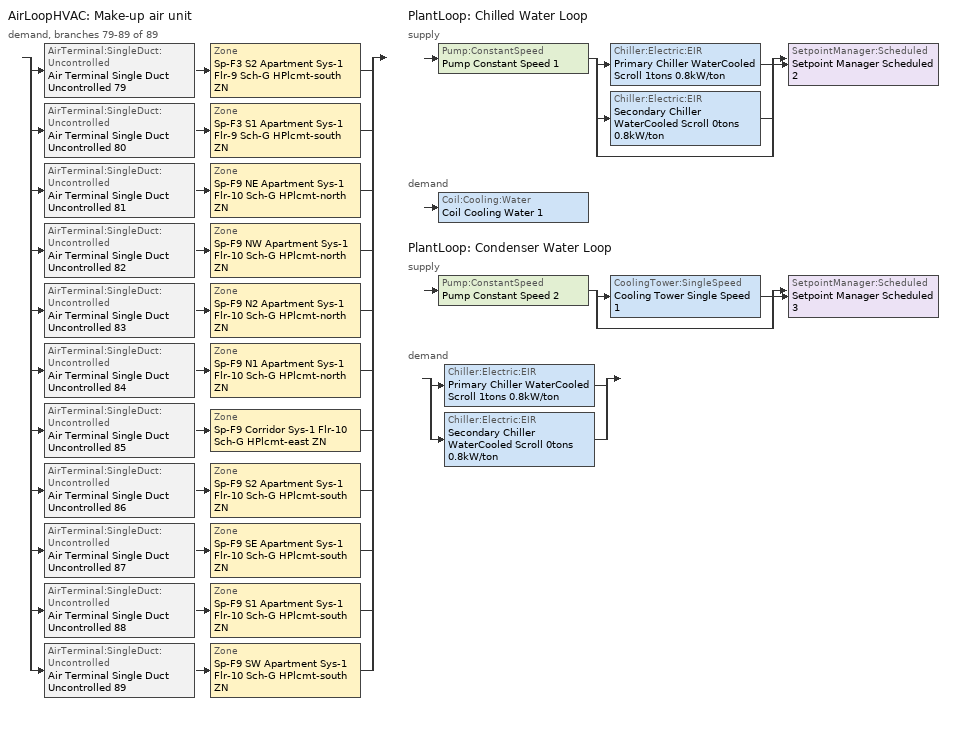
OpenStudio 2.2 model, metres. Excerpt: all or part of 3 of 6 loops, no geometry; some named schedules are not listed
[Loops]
AirLoopHVAC 'Make-up air unit'
 demand, branches 79-89 of 89: split
  | AirTerminal:SingleDuct:Uncontrolled 'Air Terminal Single Duct Uncontrolled 79' > Zone 'Sp-F3 S2 Apartment Sys-1 Flr-9 Sch-G HPlcmt-south ZN'
  | AirTerminal:SingleDuct:Uncontrolled 'Air Terminal Single Duct Uncontrolled 80' > Zone 'Sp-F3 S1 Apartment Sys-1 Flr-9 Sch-G HPlcmt-south ZN'
  | AirTerminal:SingleDuct:Uncontrolled 'Air Terminal Single Duct Uncontrolled 81' > Zone 'Sp-F9 NE Apartment Sys-1 Flr-10 Sch-G HPlcmt-north ZN'
  | AirTerminal:SingleDuct:Uncontrolled 'Air Terminal Single Duct Uncontrolled 82' > Zone 'Sp-F9 NW Apartment Sys-1 Flr-10 Sch-G HPlcmt-north ZN'
  | AirTerminal:SingleDuct:Uncontrolled 'Air Terminal Single Duct Uncontrolled 83' > Zone 'Sp-F9 N2 Apartment Sys-1 Flr-10 Sch-G HPlcmt-north ZN'
  | AirTerminal:SingleDuct:Uncontrolled 'Air Terminal Single Duct Uncontrolled 84' > Zone 'Sp-F9 N1 Apartment Sys-1 Flr-10 Sch-G HPlcmt-north ZN'
  | AirTerminal:SingleDuct:Uncontrolled 'Air Terminal Single Duct Uncontrolled 85' > Zone 'Sp-F9 Corridor Sys-1 Flr-10 Sch-G HPlcmt-east ZN'
  | AirTerminal:SingleDuct:Uncontrolled 'Air Terminal Single Duct Uncontrolled 86' > Zone 'Sp-F9 S2 Apartment Sys-1 Flr-10 Sch-G HPlcmt-south ZN'
  | AirTerminal:SingleDuct:Uncontrolled 'Air Terminal Single Duct Uncontrolled 87' > Zone 'Sp-F9 SE Apartment Sys-1 Flr-10 Sch-G HPlcmt-south ZN'
  | AirTerminal:SingleDuct:Uncontrolled 'Air Terminal Single Duct Uncontrolled 88' > Zone 'Sp-F9 S1 Apartment Sys-1 Flr-10 Sch-G HPlcmt-south ZN'
  | AirTerminal:SingleDuct:Uncontrolled 'Air Terminal Single Duct Uncontrolled 89' > Zone 'Sp-F9 SW Apartment Sys-1 Flr-10 Sch-G HPlcmt-south ZN'
PlantLoop 'Chilled Water Loop'
 supply: Pump:ConstantSpeed 'Pump Constant Speed 1' > split
  | Chiller:Electric:EIR 'Primary Chiller WaterCooled Scroll 1tons 0.8kW/ton'
  | Chiller:Electric:EIR 'Secondary Chiller WaterCooled Scroll 0tons 0.8kW/ton'
  | bypass
  join > SetpointManager:Scheduled 'Setpoint Manager Scheduled 2'
 demand: Coil:Cooling:Water 'Coil Cooling Water 1'
PlantLoop 'Condenser Water Loop'
 supply: Pump:ConstantSpeed 'Pump Constant Speed 2' > split
  | CoolingTower:SingleSpeed 'Cooling Tower Single Speed 1'
  | bypass
  join > SetpointManager:Scheduled 'Setpoint Manager Scheduled 3'
 demand: split
  | Chiller:Electric:EIR 'Primary Chiller WaterCooled Scroll 1tons 0.8kW/ton'
  | Chiller:Electric:EIR 'Secondary Chiller WaterCooled Scroll 0tons 0.8kW/ton'
[Sizing:Zone] Zone Cooling Design Supply Air Temperature Input Method=SupplyAirTemperature; Zone Cooling Design Supply Air Temperature {C}=13; Zone Cooling Design Supply Air Temperature Difference {deltaC}=11.11; Zone Heating Design Supply Air Temperature Input Method=SupplyAirTemperature; Zone Heating Design Supply Air Temperature {C}=43; Zone Heating Design Supply Air Temperature Difference {deltaC}=11.11; Zone Cooling Design Supply Air Humidity Ratio {kg-H2O/kg-air}=0.0085; Zone Heating Design Supply Air Humidity Ratio {kg-H2O/kg-air}=0.008; Zone Heating Sizing Factor=1.3; Zone Cooling Sizing Factor=1.1; Cooling Design Air Flow Method=DesignDay; Heating Design Air Flow Method=DesignDay; Account for Dedicated Outdoor Air System=No; Dedicated Outdoor Air System Control Strategy=NeutralSupplyAir; Dedicated Outdoor Air Low Setpoint Temperature for Design {C}=autosize; Dedicated Outdoor Air High Setpoint Temperature for Design {C}=autosize
Sp-F3 S2 Apartment Sys-1 Flr-9 Sch-G HPlcmt-south ZN; Sp-F3 S1 Apartment Sys-1 Flr-9 Sch-G HPlcmt-south ZN; Sp-F9 NE Apartment Sys-1 Flr-10 Sch-G HPlcmt-north ZN; Sp-F9 NW Apartment Sys-1 Flr-10 Sch-G HPlcmt-north ZN; Sp-F9 N2 Apartment Sys-1 Flr-10 Sch-G HPlcmt-north ZN; Sp-F9 N1 Apartment Sys-1 Flr-10 Sch-G HPlcmt-north ZN; Sp-F9 Corridor Sys-1 Flr-10 Sch-G HPlcmt-east ZN; Sp-F9 S2 Apartment Sys-1 Flr-10 Sch-G HPlcmt-south ZN; Sp-F9 SE Apartment Sys-1 Flr-10 Sch-G HPlcmt-south ZN; Sp-F9 S1 Apartment Sys-1 Flr-10 Sch-G HPlcmt-south ZN; Sp-F9 SW Apartment Sys-1 Flr-10 Sch-G HPlcmt-south ZN
[Zone equipment]
Sp-F3 S2 Apartment Sys-1 Flr-9 Sch-G HPlcmt-south ZN: Sp-F3 S2 Apartment Sys-1 Flr-9 Sch-G HPlcmt-south ZN PTAC, Zone HVAC Baseboard Convective Water 79, Air Terminal Single Duct Uncontrolled 79
Sp-F3 S1 Apartment Sys-1 Flr-9 Sch-G HPlcmt-south ZN: Sp-F3 S1 Apartment Sys-1 Flr-9 Sch-G HPlcmt-south ZN PTAC, Zone HVAC Baseboard Convective Water 80, Air Terminal Single Duct Uncontrolled 80
Sp-F9 NE Apartment Sys-1 Flr-10 Sch-G HPlcmt-north ZN: Sp-F9 NE Apartment Sys-1 Flr-10 Sch-G HPlcmt-north ZN PTAC, Zone HVAC Baseboard Convective Water 81, Air Terminal Single Duct Uncontrolled 81
Sp-F9 NW Apartment Sys-1 Flr-10 Sch-G HPlcmt-north ZN: Sp-F9 NW Apartment Sys-1 Flr-10 Sch-G HPlcmt-north ZN PTAC, Zone HVAC Baseboard Convective Water 82, Air Terminal Single Duct Uncontrolled 82
Sp-F9 N2 Apartment Sys-1 Flr-10 Sch-G HPlcmt-north ZN: Sp-F9 N2 Apartment Sys-1 Flr-10 Sch-G HPlcmt-north ZN PTAC, Zone HVAC Baseboard Convective Water 83, Air Terminal Single Duct Uncontrolled 83
Sp-F9 N1 Apartment Sys-1 Flr-10 Sch-G HPlcmt-north ZN: Sp-F9 N1 Apartment Sys-1 Flr-10 Sch-G HPlcmt-north ZN PTAC, Zone HVAC Baseboard Convective Water 84, Air Terminal Single Duct Uncontrolled 84
Sp-F9 Corridor Sys-1 Flr-10 Sch-G HPlcmt-east ZN: Sp-F9 Corridor Sys-1 Flr-10 Sch-G HPlcmt-east ZN PTAC, Zone HVAC Baseboard Convective Water 85, Air Terminal Single Duct Uncontrolled 85
Sp-F9 S2 Apartment Sys-1 Flr-10 Sch-G HPlcmt-south ZN: Sp-F9 S2 Apartment Sys-1 Flr-10 Sch-G HPlcmt-south ZN PTAC, Zone HVAC Baseboard Convective Water 86, Air Terminal Single Duct Uncontrolled 86
Sp-F9 SE Apartment Sys-1 Flr-10 Sch-G HPlcmt-south ZN: Sp-F9 SE Apartment Sys-1 Flr-10 Sch-G HPlcmt-south ZN PTAC, Zone HVAC Baseboard Convective Water 87, Air Terminal Single Duct Uncontrolled 87
Sp-F9 S1 Apartment Sys-1 Flr-10 Sch-G HPlcmt-south ZN: Sp-F9 S1 Apartment Sys-1 Flr-10 Sch-G HPlcmt-south ZN PTAC, Zone HVAC Baseboard Convective Water 88, Air Terminal Single Duct Uncontrolled 88
Sp-F9 SW Apartment Sys-1 Flr-10 Sch-G HPlcmt-south ZN: Sp-F9 SW Apartment Sys-1 Flr-10 Sch-G HPlcmt-south ZN PTAC, Zone HVAC Baseboard Convective Water 89, Air Terminal Single Duct Uncontrolled 89
[PlantLoop] Glycol Concentration=0; Plant Loop Volume {m3}=Autocalculate; Load Distribution Scheme=Optimal
Chilled Water Loop; Condenser Water Loop
[Sizing:Plant] Loop Design Temperature Difference {deltaC}=6; Sizing Option=NonCoincident; Zone Timesteps in Averaging Window=1; Coincident Sizing Factor Mode=None
Name | Loop Type | Design Loop Exit Temperature {C}
Chilled Water Loop | Cooling | 7
Condenser Water Loop | Condenser | 29
[Fan:ConstantVolume] Availability Schedule=Always On Discrete; Fan Efficiency=0.39975; Pressure Rise {Pa}=640; Maximum Flow Rate {m3/s}=AutoSize; Motor Efficiency=0.615
Fan Constant Volume 80; Fan Constant Volume 81; Fan Constant Volume 82; Fan Constant Volume 83; Fan Constant Volume 84; Fan Constant Volume 85; Fan Constant Volume 86; Fan Constant Volume 87; Fan Constant Volume 88; Fan Constant Volume 89; Fan Constant Volume 90
[Coil:Cooling:DX:SingleSpeed] Availability Schedule=Always On Discrete; Rated Total Cooling Capacity {W}=autosize; Rated Sensible Heat Ratio=autosize; Rated Air Flow Rate {m3/s}=autosize; Rated Evaporator Fan Power Per Volume Flow Rate {W/(m3/s)}=773.3; Condenser Type=AirCooled; Evaporative Condenser Effectiveness=0; Evaporative Condenser Air Flow Rate {m3/s}=Autosize; Evaporative Condenser Pump Rated Power Consumption {W}=Autosize; Crankcase Heater Capacity {W}=0; Maximum Outdoor Dry-Bulb Temperature for Crankcase Heater Operation {C}=0; Basin Heater Capacity {W/K}=0; Basin Heater Setpoint Temperature {C}=10
Name | Rated COP {W/W} | Total Cooling Capacity Function of Temperature Curve | Total Cooling Capacity Function of Flow Fraction Curve | Energy Input Ratio Function of Temperature Curve | Energy Input Ratio Function of Flow Fraction Curve | Part Load Fraction Correlation Curve
Coil Cooling DX Single Speed 80 9kBtu/hr 10.6EER | 3.58974 | DXCOOL-NECB2011-REF-CAPFT 78 | DXCOOL-NECB2011-REF-CAPFFLOW 78 | DXCOOL-NECB2011-REF-COOLEIRFT 78 | DXCOOL-NECB2011-REF-COOLEIRFFLOW 78 | DXCOOL-NECB2011-REF-COOLPLFFPLR 78
Coil Cooling DX Single Speed 81 9kBtu/hr 10.6EER | 3.59513 | DXCOOL-NECB2011-REF-CAPFT 79 | DXCOOL-NECB2011-REF-CAPFFLOW 79 | DXCOOL-NECB2011-REF-COOLEIRFT 79 | DXCOOL-NECB2011-REF-COOLEIRFFLOW 79 | DXCOOL-NECB2011-REF-COOLPLFFPLR 79
Coil Cooling DX Single Speed 82 8kBtu/hr 10.9EER | 3.69104 | DXCOOL-NECB2011-REF-CAPFT 80 | DXCOOL-NECB2011-REF-CAPFFLOW 80 | DXCOOL-NECB2011-REF-COOLEIRFT 80 | DXCOOL-NECB2011-REF-COOLEIRFFLOW 80 | DXCOOL-NECB2011-REF-COOLPLFFPLR 80
Coil Cooling DX Single Speed 83 9kBtu/hr 10.6EER | 3.59139 | DXCOOL-NECB2011-REF-CAPFT 81 | DXCOOL-NECB2011-REF-CAPFFLOW 81 | DXCOOL-NECB2011-REF-COOLEIRFT 81 | DXCOOL-NECB2011-REF-COOLEIRFFLOW 81 | DXCOOL-NECB2011-REF-COOLPLFFPLR 81
Coil Cooling DX Single Speed 84 5kBtu/hr 11.0EER | 3.7256 | DXCOOL-NECB2011-REF-CAPFT 82 | DXCOOL-NECB2011-REF-CAPFFLOW 82 | DXCOOL-NECB2011-REF-COOLEIRFT 82 | DXCOOL-NECB2011-REF-COOLEIRFFLOW 82 | DXCOOL-NECB2011-REF-COOLPLFFPLR 82
Coil Cooling DX Single Speed 85 5kBtu/hr 11.0EER | 3.72568 | DXCOOL-NECB2011-REF-CAPFT 83 | DXCOOL-NECB2011-REF-CAPFFLOW 83 | DXCOOL-NECB2011-REF-COOLEIRFT 83 | DXCOOL-NECB2011-REF-COOLEIRFFLOW 83 | DXCOOL-NECB2011-REF-COOLPLFFPLR 83
Coil Cooling DX Single Speed 86 6kBtu/hr 11.0EER | 3.72641 | DXCOOL-NECB2011-REF-CAPFT 84 | DXCOOL-NECB2011-REF-CAPFFLOW 84 | DXCOOL-NECB2011-REF-COOLEIRFT 84 | DXCOOL-NECB2011-REF-COOLEIRFFLOW 84 | DXCOOL-NECB2011-REF-COOLPLFFPLR 84
Coil Cooling DX Single Speed 87 9kBtu/hr 10.6EER | 3.58279 | DXCOOL-NECB2011-REF-CAPFT 85 | DXCOOL-NECB2011-REF-CAPFFLOW 85 | DXCOOL-NECB2011-REF-COOLEIRFT 85 | DXCOOL-NECB2011-REF-COOLEIRFFLOW 85 | DXCOOL-NECB2011-REF-COOLPLFFPLR 85
Coil Cooling DX Single Speed 88 11kBtu/hr 10.1EER | 3.42158 | DXCOOL-NECB2011-REF-CAPFT 86 | DXCOOL-NECB2011-REF-CAPFFLOW 86 | DXCOOL-NECB2011-REF-COOLEIRFT 86 | DXCOOL-NECB2011-REF-COOLEIRFFLOW 86 | DXCOOL-NECB2011-REF-COOLPLFFPLR 86
Coil Cooling DX Single Speed 89 9kBtu/hr 10.6EER | 3.58807 | DXCOOL-NECB2011-REF-CAPFT 87 | DXCOOL-NECB2011-REF-CAPFFLOW 87 | DXCOOL-NECB2011-REF-COOLEIRFT 87 | DXCOOL-NECB2011-REF-COOLEIRFFLOW 87 | DXCOOL-NECB2011-REF-COOLPLFFPLR 87
Coil Cooling DX Single Speed 90 12kBtu/hr 10.0EER | 3.40546 | DXCOOL-NECB2011-REF-CAPFT 89 | DXCOOL-NECB2011-REF-CAPFFLOW 89 | DXCOOL-NECB2011-REF-COOLEIRFT 89 | DXCOOL-NECB2011-REF-COOLEIRFFLOW 89 | DXCOOL-NECB2011-REF-COOLPLFFPLR 89
[Controller:WaterCoil]
Controller Water Coil 2: Water Coil=Coil Cooling Water 1; Action=Reverse; Minimum Actuated Flow {m3/s}=0
[SetpointManager:Scheduled] Control Variable=Temperature
Name | Schedule
Setpoint Manager Scheduled 2 | CHW Temp
Setpoint Manager Scheduled 3 | CW Temp
[Coil:Heating:Electric] Availability Schedule=ON_OFF_ALWAYS_OFF
Coil Heating Electric 79; Coil Heating Electric 80; Coil Heating Electric 81; Coil Heating Electric 82; Coil Heating Electric 83; Coil Heating Electric 84; Coil Heating Electric 85; Coil Heating Electric 86; Coil Heating Electric 87; Coil Heating Electric 88; Coil Heating Electric 89
[ZoneHVAC:PackagedTerminalAirConditioner] Availability Schedule=Always On Discrete; Supply Air Flow Rate During Cooling Operation {m3/s}=Autosize; Supply Air Flow Rate During Heating Operation {m3/s}=Autosize; Supply Air Flow Rate When No Cooling or Heating is Needed {m3/s}=Autosize; Outdoor Air Flow Rate During Cooling Operation {m3/s}=Autosize; Outdoor Air Flow Rate During Heating Operation {m3/s}=Autosize; Outdoor Air Flow Rate When No Cooling or Heating is Needed {m3/s}=Autosize; Fan Placement=DrawThrough
Name | Supply Air Fan | Heating Coil | Cooling Coil
Sp-F3 S2 Apartment Sys-1 Flr-9 Sch-G HPlcmt-south ZN PTAC | Fan Constant Volume 80 | Coil Heating Electric 79 | Coil Cooling DX Single Speed 80 9kBtu/hr 10.6EER
Sp-F3 S1 Apartment Sys-1 Flr-9 Sch-G HPlcmt-south ZN PTAC | Fan Constant Volume 81 | Coil Heating Electric 80 | Coil Cooling DX Single Speed 81 9kBtu/hr 10.6EER
Sp-F9 NE Apartment Sys-1 Flr-10 Sch-G HPlcmt-north ZN PTAC | Fan Constant Volume 82 | Coil Heating Electric 81 | Coil Cooling DX Single Speed 82 8kBtu/hr 10.9EER
Sp-F9 NW Apartment Sys-1 Flr-10 Sch-G HPlcmt-north ZN PTAC | Fan Constant Volume 83 | Coil Heating Electric 82 | Coil Cooling DX Single Speed 83 9kBtu/hr 10.6EER
Sp-F9 N2 Apartment Sys-1 Flr-10 Sch-G HPlcmt-north ZN PTAC | Fan Constant Volume 84 | Coil Heating Electric 83 | Coil Cooling DX Single Speed 84 5kBtu/hr 11.0EER
Sp-F9 N1 Apartment Sys-1 Flr-10 Sch-G HPlcmt-north ZN PTAC | Fan Constant Volume 85 | Coil Heating Electric 84 | Coil Cooling DX Single Speed 85 5kBtu/hr 11.0EER
Sp-F9 Corridor Sys-1 Flr-10 Sch-G HPlcmt-east ZN PTAC | Fan Constant Volume 86 | Coil Heating Electric 85 | Coil Cooling DX Single Speed 86 6kBtu/hr 11.0EER
Sp-F9 S2 Apartment Sys-1 Flr-10 Sch-G HPlcmt-south ZN PTAC | Fan Constant Volume 87 | Coil Heating Electric 86 | Coil Cooling DX Single Speed 87 9kBtu/hr 10.6EER
Sp-F9 SE Apartment Sys-1 Flr-10 Sch-G HPlcmt-south ZN PTAC | Fan Constant Volume 88 | Coil Heating Electric 87 | Coil Cooling DX Single Speed 88 11kBtu/hr 10.1EER
Sp-F9 S1 Apartment Sys-1 Flr-10 Sch-G HPlcmt-south ZN PTAC | Fan Constant Volume 89 | Coil Heating Electric 88 | Coil Cooling DX Single Speed 89 9kBtu/hr 10.6EER
Sp-F9 SW Apartment Sys-1 Flr-10 Sch-G HPlcmt-south ZN PTAC | Fan Constant Volume 90 | Coil Heating Electric 89 | Coil Cooling DX Single Speed 90 12kBtu/hr 10.0EER
[AirTerminal:SingleDuct:Uncontrolled] Availability Schedule=Always On Discrete; Maximum Air Flow Rate {m3/s}=AutoSize
Air Terminal Single Duct Uncontrolled 79; Air Terminal Single Duct Uncontrolled 80; Air Terminal Single Duct Uncontrolled 81; Air Terminal Single Duct Uncontrolled 82; Air Terminal Single Duct Uncontrolled 83; Air Terminal Single Duct Uncontrolled 84; Air Terminal Single Duct Uncontrolled 85; Air Terminal Single Duct Uncontrolled 86; Air Terminal Single Duct Uncontrolled 87; Air Terminal Single Duct Uncontrolled 88; Air Terminal Single Duct Uncontrolled 89
[Pump:ConstantSpeed] Rated Flow Rate {m3/s}=autosize; Rated Pump Head {Pa}=179352; Rated Power Consumption {W}=autosize; Fraction of Motor Inefficiencies to Fluid Stream=0; Pump Control Type=Intermittent
Name | Motor Efficiency
Pump Constant Speed 1 | 0.7
Pump Constant Speed 2 | 0.855
[Chiller:Electric:EIR] Reference COP {W/W}=4.5032; Minimum Part Load Ratio=0.25; Minimum Unloading Ratio=0.25; Condenser Type=WaterCooled; Chiller Flow Mode=LeavingSetpointModulated; Design Heat Recovery Water Flow Rate {m3/s}=0; Sizing Factor=1; Basin Heater Capacity {W/K}=0; Basin Heater Setpoint Temperature {C}=10
Name | Reference Capacity {W} | Cooling Capacity Function of Temperature Curve | Electric Input to Cooling Output Ratio Function of Temperature Curve | Electric Input to Cooling Output Ratio Function of Part Load Ratio Curve
Primary Chiller WaterCooled Scroll 1tons 0.8kW/ton | 4856.53 | WaterCooled_Scroll_CAPFT_NECB2011 | WaterCooled_Scroll_EIRFT_NECB2011 | WaterCooled_Scroll_EIRFPLR_NECB2011
Secondary Chiller WaterCooled Scroll 0tons 0.8kW/ton | 0.001 | WaterCooled_Scroll_CAPFT_NECB2011 1 | WaterCooled_Scroll_EIRFT_NECB2011 1 | WaterCooled_Scroll_EIRFPLR_NECB2011 1
[CoolingTower:SingleSpeed]
Cooling Tower Single Speed 1: Design Water Flow Rate {m3/s}=autosize; Design Air Flow Rate {m3/s}=autosize; Fan Power at Design Air Flow Rate {W}=89.0249; U-Factor Times Area Value at Design Air Flow Rate {W/K}=autosize; Air Flow Rate in Free Convection Regime {m3/s}=autosize; U-Factor Times Area Value at Free Convection Air Flow Rate {W/K}=autosize; Performance Input Method=UFactorTimesAreaAndDesignWaterFlowRate; Free Convection Capacity {W}=0; Basin Heater Capacity {W/K}=0; Evaporation Loss Mode=LossFactor; Evaporation Loss Factor {percent/K}=0.2; Drift Loss Percent {percent}=0.008; Blowdown Calculation Mode=ConcentrationRatio; Blowdown Concentration Ratio=3; Capacity Control=FanCycling; Number of Cells=1; Cell Control=MinimalCell; Cell Minimum  Water Flow Rate Fraction=0.33; Cell Maximum Water Flow Rate Fraction=2.5; Sizing Factor=1
[Coil:Cooling:Water]
Coil Cooling Water 1: Availability Schedule=Always On Discrete
[Schedule:Ruleset]
Name | Default Day Schedule
ON_OFF_ALWAYS_OFF | Schedule Day 3
CHW Temp | Schedule Day 4
CW Temp | Schedule Day 5
[Schedule:Day]
Schedule Day 4: 1, 0, 7, 2, 0, 7, 3, 0, 7, 4, 0, 7, 5, 0, 7, 6, 0, 7, 7, 0, 7, 8, 0, 7, 9, 0, 7, 10, 0, 7, 11, 0, 7, 12, 0, 7, 13, 0, 7, 14, 0, 7, 15, 0, 7, 16, 0, 7, 17, 0, 7, 18, 0, 7, 19, 0, 7, 20, 0, 7, 21, 0, 7, 22, 0, 7, 23, 0, 7, 24, 0, 7
Schedule Day 5: 1, 0, 29, 2, 0, 29, 3, 0, 29, 4, 0, 29, 5, 0, 29, 6, 0, 29, 7, 0, 29, 8, 0, 29, 9, 0, 29, 10, 0, 29, 11, 0, 29, 12, 0, 29, 13, 0, 29, 14, 0, 29, 15, 0, 29, 16, 0, 29, 17, 0, 29, 18, 0, 29, 19, 0, 29, 20, 0, 29, 21, 0, 29, 22, 0, 29, 23, 0, 29, 24, 0, 29
[Schedule:Rule] Date Specification Type=DateRange; Start Month=1; Start Day=1; End Month=12; End Day=31
Name | Schedule Ruleset | Rule Order | Day Schedule | Apply Sunday | Apply Monday | Apply Tuesday | Apply Wednesday | Apply Thursday | Apply Friday | Apply Saturday
wkdCHW Temp rule | CHW Temp | 2 | wkdCHW Temp 1 | No | Yes | Yes | Yes | Yes | Yes | No
satCHW Temprule | CHW Temp | 1 | satCHW Temp 1 | No | No | No | No | No | No | Yes
sunCHW Temprule | CHW Temp | 0 | sunCHW Temp 1 | Yes | No | No | No | No | No | No
wkdCW Temp rule | CW Temp | 2 | wkdCW Temp 1 | No | Yes | Yes | Yes | Yes | Yes | No
satCW Temprule | CW Temp | 1 | satCW Temp 1 | No | No | No | No | No | No | Yes
sunCW Temprule | CW Temp | 0 | sunCW Temp 1 | Yes | No | No | No | No | No | No
[Schedule:Constant]
Always On Discrete: Value=1
[Curve:Biquadratic] Minimum Value of y=24
Name | Coefficient1 Constant | Coefficient2 x | Coefficient3 x**2 | Coefficient4 y | Coefficient5 y**2 | Coefficient6 x*y | Minimum Value of x | Maximum Value of x | Maximum Value of y
DXCOOL-NECB2011-REF-CAPFT 78; DXCOOL-NECB2011-REF-CAPFT 79; DXCOOL-NECB2011-REF-CAPFT 80; DXCOOL-NECB2011-REF-CAPFT 81; DXCOOL-NECB2011-REF-CAPFT 82; DXCOOL-NECB2011-REF-CAPFT 83; DXCOOL-NECB2011-REF-CAPFT 84; DXCOOL-NECB2011-REF-CAPFT 85; DXCOOL-NECB2011-REF-CAPFT 86; DXCOOL-NECB2011-REF-CAPFT 87; DXCOOL-NECB2011-REF-CAPFT 89 | 0.867905 | 0.0142459 | 0.00055436 | -0.0075575 | 3.3e-05 | -0.0001918 | 13 | 24 | 46
DXCOOL-NECB2011-REF-COOLEIRFT 78; DXCOOL-NECB2011-REF-COOLEIRFT 79; DXCOOL-NECB2011-REF-COOLEIRFT 80; DXCOOL-NECB2011-REF-COOLEIRFT 81; DXCOOL-NECB2011-REF-COOLEIRFT 82; DXCOOL-NECB2011-REF-COOLEIRFT 83; DXCOOL-NECB2011-REF-COOLEIRFT 84; DXCOOL-NECB2011-REF-COOLEIRFT 85; DXCOOL-NECB2011-REF-COOLEIRFT 86; DXCOOL-NECB2011-REF-COOLEIRFT 87; DXCOOL-NECB2011-REF-COOLEIRFT 89 | 0.116936 | 0.0284933 | -0.0004112 | 0.0214108 | 0.00016103 | -0.0006791 | 13 | 24 | 46
WaterCooled_Scroll_CAPFT_NECB2011; WaterCooled_Scroll_CAPFT_NECB2011 1 | 0.94418 | 0.0337102 | 9.75564e-05 | -0.00322114 | -4.91832e-05 | -0.000177584 | 5 | 10 | 35
WaterCooled_Scroll_EIRFT_NECB2011; WaterCooled_Scroll_EIRFT_NECB2011 1 | 0.727393 | -0.0118922 | 0.000541177 | 0.00187934 | 0.000473461 | -0.000711472 | 5 | 10 | 35
[Curve:Quadratic] Minimum Value of x=0; Maximum Value of x=1
Name | Coefficient1 Constant | Coefficient2 x | Coefficient3 x**2
DXCOOL-NECB2011-REF-CAPFFLOW 78; DXCOOL-NECB2011-REF-COOLEIRFFLOW 78; DXCOOL-NECB2011-REF-CAPFFLOW 79; DXCOOL-NECB2011-REF-COOLEIRFFLOW 79; DXCOOL-NECB2011-REF-CAPFFLOW 80; DXCOOL-NECB2011-REF-COOLEIRFFLOW 80; DXCOOL-NECB2011-REF-CAPFFLOW 81; DXCOOL-NECB2011-REF-COOLEIRFFLOW 81; DXCOOL-NECB2011-REF-CAPFFLOW 82; DXCOOL-NECB2011-REF-COOLEIRFFLOW 82; DXCOOL-NECB2011-REF-CAPFFLOW 83; DXCOOL-NECB2011-REF-COOLEIRFFLOW 83; DXCOOL-NECB2011-REF-CAPFFLOW 84; DXCOOL-NECB2011-REF-COOLEIRFFLOW 84; DXCOOL-NECB2011-REF-CAPFFLOW 85; DXCOOL-NECB2011-REF-COOLEIRFFLOW 85; DXCOOL-NECB2011-REF-CAPFFLOW 86; DXCOOL-NECB2011-REF-COOLEIRFFLOW 86; DXCOOL-NECB2011-REF-CAPFFLOW 87; DXCOOL-NECB2011-REF-COOLEIRFFLOW 87; DXCOOL-NECB2011-REF-CAPFFLOW 89; DXCOOL-NECB2011-REF-COOLEIRFFLOW 89 | 1 | 0 | 0
WaterCooled_Scroll_EIRFPLR_NECB2011; WaterCooled_Scroll_EIRFPLR_NECB2011 1 | 0.04412 | 0.640367 | 0.319555
[Curve:Cubic] Coefficient1 Constant=0.0277; Coefficient2 x=4.9151; Coefficient3 x**2=-8.184; Coefficient4 x**3=4.2702; Minimum Value of x=0.7; Maximum Value of x=1
DXCOOL-NECB2011-REF-COOLPLFFPLR 78; DXCOOL-NECB2011-REF-COOLPLFFPLR 79; DXCOOL-NECB2011-REF-COOLPLFFPLR 80; DXCOOL-NECB2011-REF-COOLPLFFPLR 81; DXCOOL-NECB2011-REF-COOLPLFFPLR 82; DXCOOL-NECB2011-REF-COOLPLFFPLR 83; DXCOOL-NECB2011-REF-COOLPLFFPLR 84; DXCOOL-NECB2011-REF-COOLPLFFPLR 85; DXCOOL-NECB2011-REF-COOLPLFFPLR 86; DXCOOL-NECB2011-REF-COOLPLFFPLR 87; DXCOOL-NECB2011-REF-COOLPLFFPLR 89
